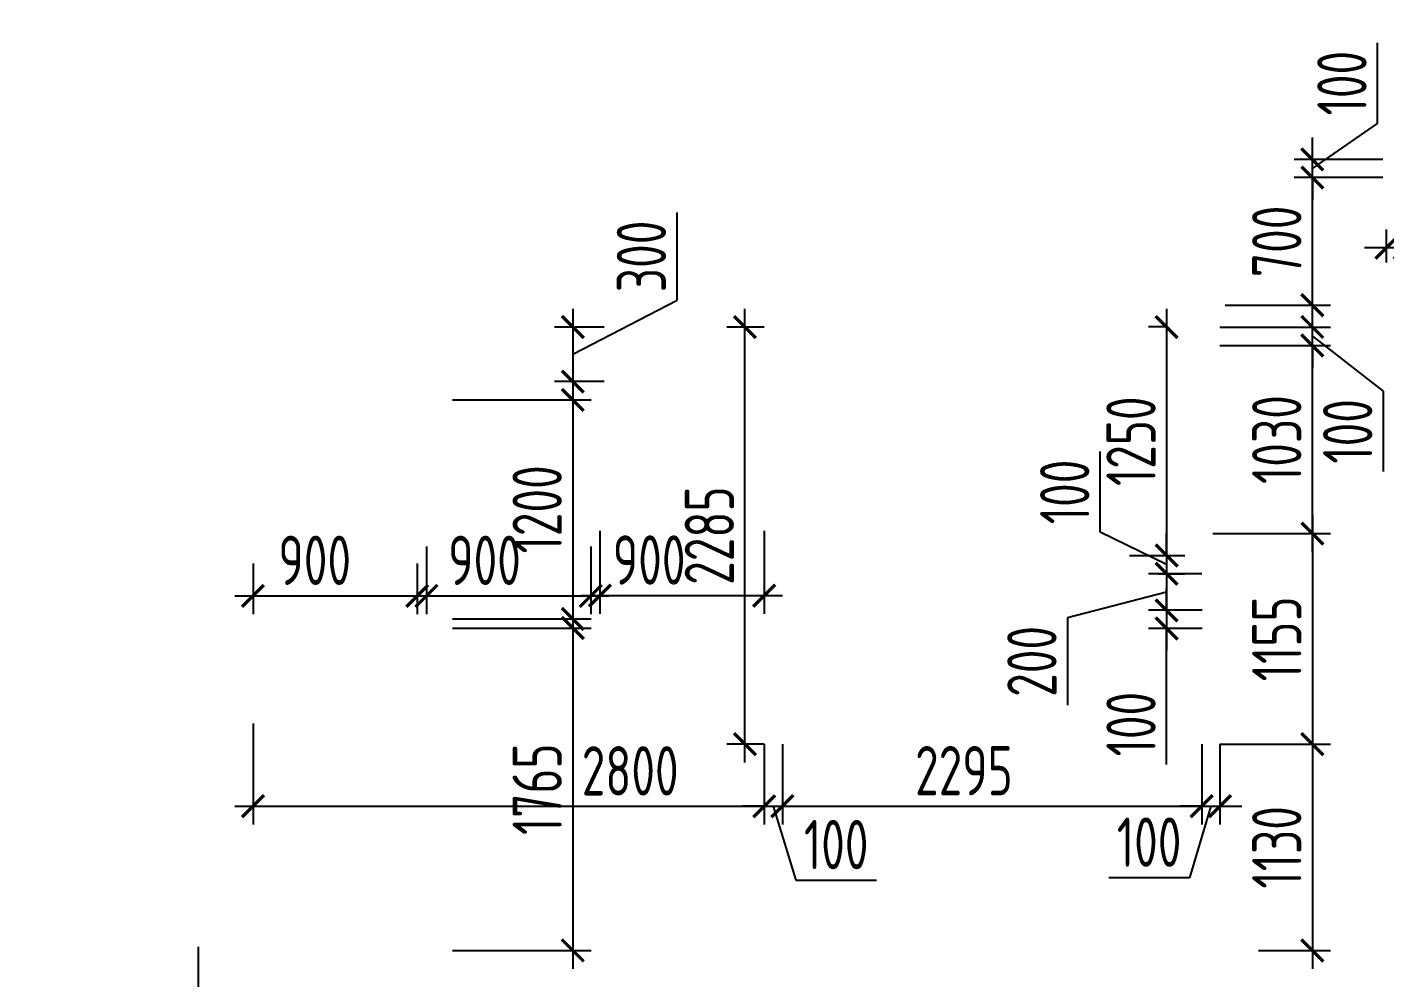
# Model space of a CAD drawing. Header units: millimetres. Extents: x -350007 to 536090, y -888 to 198380.
# Drawn here: x -60938 to -53500, y 75016 to 80223 of the extents above; entities that cross this region are included whole.
import ezdxf

# ---------------------------------------------------------------- set-up
doc = ezdxf.new("R2010")
doc.units = ezdxf.units.MM
doc.layers.add('АР_Размеры нов.', color=15, linetype='Continuous', lineweight=0)
doc.styles.add('ISOCPEUR', font='isocpeur.ttf', dxfattribs={"width": 0.7})
doc.dimstyles.new('R_100', dxfattribs={"dimtxt": 270, "dimasz": 120, "dimexe": 100, "dimexo": 0, "dimgap": 60, "dimtad": 1, "dimdec": 0, "dimrnd": 5, "dimzin": 0, "dimdsep": 46, "dimtxsty": 'ISOCPEUR', "dimblk": 'ARCHTICK', "dimcen": 0, "dimdle": 100, "dimclrd": 256, "dimclre": 256, "dimclrt": 256, "dimadec": 0, "dimazin": 0, "dimtfac": 2, "dimtdec": 0, "dimtofl": 0, "dimtmove": 1, "dimatfit": 3, "dimfxl": 1, "dimtvp": 3, "dimtolj": 1, "dimtzin": 0, "dimarcsym": 0})

# ---------------------------------------------------------------- blocks, each defined once
blk = doc.blocks.new('_ArchTick')
at = {"color": 0, "linetype": 'ByBlock', "const_width": 0.15}
blk.add_lwpolyline([(-0.5, -0.5), (0.5, 0.5)], dxfattribs=at)
blk = doc.blocks.new('*D2574')
at = {"layer": 'Defpoints', "color": 0, "ltscale": 100, "transparency": 16777216}
for p in [(-54403, 78479), (-53897, 78479), (-54443, 77448.7)]:
    blk.add_point(p, dxfattribs=at)
at = {"layer": 'АР_Размеры нов.', "lineweight": -2, "ltscale": 100, "transparency": 16777216}
for p, q in [((-53897, 77348.7), (-53897, 78579)), ((-54403, 78479), (-53797, 78479)), ((-54443, 77448.7), (-53797, 77448.7))]:
    blk.add_line(p, q, dxfattribs=at)
at = {"layer": 'АР_Размеры нов.', "lineweight": -2, "ltscale": 100, "transparency": 16777216, "xscale": 120, "yscale": 120, "zscale": 120}
for p, rotation in [((-53897, 78479), 90), ((-53897, 77448.7), 270)]:
    blk.add_blockref('_ArchTick', p, dxfattribs=dict(at, rotation=rotation))
at = {"layer": 'АР_Размеры нов.', "ltscale": 100, "transparency": 16777216, "insert": (-54092, 77963.9), "char_height": 270, "attachment_point": 5, "rotation": 90, "style": 'ISOCPEUR'}
blk.add_mtext('\\A1;1030', dxfattribs=at)
blk = doc.blocks.new('*D2812')
at = {"layer": 'Defpoints', "color": 0, "ltscale": 100, "transparency": 16777216}
for p in [(-61140.7, 75185.7), (-60000.7, 75185.7), (-60000.7, 74437.2)]:
    blk.add_point(p, dxfattribs=at)
at = {"layer": 'АР_Размеры нов.', "lineweight": -2, "ltscale": 100, "transparency": 16777216}
for p, q in [((-61140.7, 75185.7), (-61140.7, 74337.2)), ((-60000.7, 75185.7), (-60000.7, 74337.2)), ((-61240.7, 74437.2), (-59900.7, 74437.2))]:
    blk.add_line(p, q, dxfattribs=at)
at = {"layer": 'АР_Размеры нов.', "lineweight": -2, "ltscale": 100, "transparency": 16777216, "xscale": 120, "yscale": 120, "zscale": 120, "rotation": 180}
blk.add_blockref('_ArchTick', (-61140.7, 74437.2), dxfattribs=at)
at = {"layer": 'АР_Размеры нов.', "lineweight": -2, "ltscale": 100, "transparency": 16777216, "xscale": 120, "yscale": 120, "zscale": 120}
blk.add_blockref('_ArchTick', (-60000.7, 74437.2), dxfattribs=at)
at = {"layer": 'АР_Размеры нов.', "ltscale": 100, "transparency": 16777216, "insert": (-60570.7, 74632.2), "char_height": 270, "attachment_point": 5, "style": 'ISOCPEUR'}
blk.add_mtext('\\A1;1140', dxfattribs=at)
blk = doc.blocks.new('*D1912')
at = {"layer": 'Defpoints', "color": 0, "ltscale": 100, "transparency": 16777216}
for p in [(-54403, 78479), (-53897, 78479), (-54443, 77448.7)]:
    blk.add_point(p, dxfattribs=at)
at = {"layer": 'АР_Размеры нов.', "lineweight": -2, "ltscale": 100, "transparency": 16777216}
for p, q in [((-53897, 77348.7), (-53897, 78579)), ((-54403, 78479), (-53797, 78479)), ((-54443, 77448.7), (-53797, 77448.7))]:
    blk.add_line(p, q, dxfattribs=at)
at = {"layer": 'АР_Размеры нов.', "lineweight": -2, "ltscale": 100, "transparency": 16777216, "xscale": 120, "yscale": 120, "zscale": 120}
for p, rotation in [((-53897, 78479), 90), ((-53897, 77448.7), 270)]:
    blk.add_blockref('_ArchTick', p, dxfattribs=dict(at, rotation=rotation))
at = {"layer": 'АР_Размеры нов.', "ltscale": 100, "transparency": 16777216, "insert": (-54092, 77963.9), "char_height": 270, "attachment_point": 5, "rotation": 90, "style": 'ISOCPEUR'}
blk.add_mtext('\\A1;1030', dxfattribs=at)
blk = doc.blocks.new('*D1925')
at = {"layer": 'Defpoints', "color": 0, "ltscale": 500, "transparency": 16777216}
for p in [(-57776.7, 78580.3), (-57948.8, 78281.5), (-57776.7, 78281.5)]:
    blk.add_point(p, dxfattribs=at)
at = {"layer": 'АР_Размеры нов.', "lineweight": -2, "ltscale": 500, "transparency": 16777216}
for p, q in [((-57377.8, 78727.5), (-57377.8, 79206.6)), ((-57948.8, 78430.9), (-57377.8, 78727.5)), ((-57948.8, 78680.3), (-57948.8, 78181.5)), ((-57776.7, 78580.3), (-58048.8, 78580.3)), ((-57776.7, 78281.5), (-58048.8, 78281.5))]:
    blk.add_line(p, q, dxfattribs=at)
at = {"layer": 'АР_Размеры нов.', "lineweight": -2, "ltscale": 500, "transparency": 16777216, "xscale": 120, "yscale": 120, "zscale": 120}
for p, rotation in [((-57948.8, 78580.3), 90), ((-57948.8, 78281.5), 270)]:
    blk.add_blockref('_ArchTick', p, dxfattribs=dict(at, rotation=rotation))
at = {"layer": 'АР_Размеры нов.', "lineweight": 13, "ltscale": 500, "transparency": 16777216, "insert": (-57572.8, 78967), "char_height": 270, "attachment_point": 5, "rotation": 90, "style": 'ISOCPEUR'}
blk.add_mtext('\\A1;300', dxfattribs=at)
blk = doc.blocks.new('*D1926')
at = {"layer": 'Defpoints', "color": 0, "ltscale": 500, "transparency": 16777216}
for p in [(-58607, 78181.5), (-58607, 76981.5), (-57948.8, 76981.5)]:
    blk.add_point(p, dxfattribs=at)
at = {"layer": 'АР_Размеры нов.', "lineweight": -2, "ltscale": 500, "transparency": 16777216}
for p, q in [((-57948.8, 78281.5), (-57948.8, 76881.5)), ((-58607, 78181.5), (-57848.8, 78181.5)), ((-58607, 76981.5), (-57848.8, 76981.5))]:
    blk.add_line(p, q, dxfattribs=at)
at = {"layer": 'АР_Размеры нов.', "lineweight": -2, "ltscale": 500, "transparency": 16777216, "xscale": 120, "yscale": 120, "zscale": 120}
for p, rotation in [((-57948.8, 78181.5), 90), ((-57948.8, 76981.5), 270)]:
    blk.add_blockref('_ArchTick', p, dxfattribs=dict(at, rotation=rotation))
at = {"layer": 'АР_Размеры нов.', "lineweight": 13, "ltscale": 500, "transparency": 16777216, "insert": (-58143.8, 77581.5), "char_height": 270, "attachment_point": 5, "rotation": 90, "style": 'ISOCPEUR'}
blk.add_mtext('\\A1;1200', dxfattribs=at)
blk = doc.blocks.new('*D1927')
at = {"layer": 'Defpoints', "color": 0, "ltscale": 500, "transparency": 16777216}
for p in [(-58607, 76931.5), (-58607, 75165.7), (-57948.8, 75165.7)]:
    blk.add_point(p, dxfattribs=at)
at = {"layer": 'АР_Размеры нов.', "lineweight": -2, "ltscale": 500, "transparency": 16777216}
for p, q in [((-57948.8, 77031.5), (-57948.8, 75065.7)), ((-58607, 76931.5), (-57848.8, 76931.5)), ((-58607, 75165.7), (-57848.8, 75165.7))]:
    blk.add_line(p, q, dxfattribs=at)
at = {"layer": 'АР_Размеры нов.', "lineweight": -2, "ltscale": 500, "transparency": 16777216, "xscale": 120, "yscale": 120, "zscale": 120}
for p, rotation in [((-57948.8, 76931.5), 90), ((-57948.8, 75165.7), 270)]:
    blk.add_blockref('_ArchTick', p, dxfattribs=dict(at, rotation=rotation))
at = {"layer": 'АР_Размеры нов.', "lineweight": 13, "ltscale": 500, "transparency": 16777216, "insert": (-58143.8, 76048.6), "char_height": 270, "attachment_point": 5, "rotation": 90, "style": 'ISOCPEUR'}
blk.add_mtext('\\A1;1765', dxfattribs=at)
blk = doc.blocks.new('*D1928')
at = {"layer": 'Defpoints', "color": 0, "ltscale": 500, "transparency": 16777216}
for p in [(-59700.7, 77285.7), (-58800.7, 77285.7), (-58800.7, 77107.4)]:
    blk.add_point(p, dxfattribs=at)
at = {"layer": 'АР_Размеры нов.', "lineweight": -2, "ltscale": 500, "transparency": 16777216}
for p, q in [((-59700.7, 77285.7), (-59700.7, 77007.4)), ((-58800.7, 77285.7), (-58800.7, 77007.4)), ((-59800.7, 77107.4), (-58700.7, 77107.4))]:
    blk.add_line(p, q, dxfattribs=at)
at = {"layer": 'АР_Размеры нов.', "lineweight": -2, "ltscale": 500, "transparency": 16777216, "xscale": 120, "yscale": 120, "zscale": 120, "rotation": 180}
blk.add_blockref('_ArchTick', (-59700.7, 77107.4), dxfattribs=at)
at = {"layer": 'АР_Размеры нов.', "lineweight": -2, "ltscale": 500, "transparency": 16777216, "xscale": 120, "yscale": 120, "zscale": 120}
blk.add_blockref('_ArchTick', (-58800.7, 77107.4), dxfattribs=at)
at = {"layer": 'АР_Размеры нов.', "lineweight": 13, "ltscale": 500, "transparency": 16777216, "insert": (-59362.6, 77302.4), "char_height": 270, "attachment_point": 5, "style": 'ISOCPEUR'}
blk.add_mtext('\\A1;900', dxfattribs=at)
blk = doc.blocks.new('*D1929')
at = {"layer": 'Defpoints', "color": 0, "ltscale": 500, "transparency": 16777216}
for p in [(-58750.7, 77378.2), (-57850.4, 77378.2), (-57850.4, 77107.4)]:
    blk.add_point(p, dxfattribs=at)
at = {"layer": 'АР_Размеры нов.', "lineweight": -2, "ltscale": 500, "transparency": 16777216}
for p, q in [((-58750.7, 77378.2), (-58750.7, 77007.4)), ((-57850.4, 77378.2), (-57850.4, 77007.4)), ((-58850.7, 77107.4), (-57750.4, 77107.4))]:
    blk.add_line(p, q, dxfattribs=at)
at = {"layer": 'АР_Размеры нов.', "lineweight": -2, "ltscale": 500, "transparency": 16777216, "xscale": 120, "yscale": 120, "zscale": 120, "rotation": 180}
blk.add_blockref('_ArchTick', (-58750.7, 77107.4), dxfattribs=at)
at = {"layer": 'АР_Размеры нов.', "lineweight": -2, "ltscale": 500, "transparency": 16777216, "xscale": 120, "yscale": 120, "zscale": 120}
blk.add_blockref('_ArchTick', (-57850.4, 77107.4), dxfattribs=at)
at = {"layer": 'АР_Размеры нов.', "lineweight": 13, "ltscale": 500, "transparency": 16777216, "insert": (-58432.4, 77302.4), "char_height": 270, "attachment_point": 5, "style": 'ISOCPEUR'}
blk.add_mtext('\\A1;900', dxfattribs=at)
blk = doc.blocks.new('*D1930')
at = {"layer": 'Defpoints', "color": 0, "ltscale": 500, "transparency": 16777216}
for p in [(-57800.4, 77464.3), (-56900.4, 77464.3), (-56900.4, 77109.2)]:
    blk.add_point(p, dxfattribs=at)
at = {"layer": 'АР_Размеры нов.', "lineweight": -2, "ltscale": 500, "transparency": 16777216}
for p, q in [((-57800.4, 77464.3), (-57800.4, 77009.2)), ((-56900.4, 77464.3), (-56900.4, 77009.2)), ((-57900.4, 77109.2), (-56800.4, 77109.2))]:
    blk.add_line(p, q, dxfattribs=at)
at = {"layer": 'АР_Размеры нов.', "lineweight": -2, "ltscale": 500, "transparency": 16777216, "xscale": 120, "yscale": 120, "zscale": 120, "rotation": 180}
blk.add_blockref('_ArchTick', (-57800.4, 77109.2), dxfattribs=at)
at = {"layer": 'АР_Размеры нов.', "lineweight": -2, "ltscale": 500, "transparency": 16777216, "xscale": 120, "yscale": 120, "zscale": 120}
blk.add_blockref('_ArchTick', (-56900.4, 77109.2), dxfattribs=at)
at = {"layer": 'АР_Размеры нов.', "lineweight": 13, "ltscale": 500, "transparency": 16777216, "insert": (-57530.5, 77304.2), "char_height": 270, "attachment_point": 5, "style": 'ISOCPEUR'}
blk.add_mtext('\\A1;900', dxfattribs=at)
blk = doc.blocks.new('*D1931')
at = {"layer": 'Defpoints', "color": 0, "ltscale": 500, "transparency": 16777216}
for p in [(-59700.7, 76409), (-56900.4, 76295.2), (-56900.4, 75955.6)]:
    blk.add_point(p, dxfattribs=at)
at = {"layer": 'АР_Размеры нов.', "lineweight": -2, "ltscale": 500, "transparency": 16777216}
for p, q in [((-59700.7, 76409), (-59700.7, 75855.6)), ((-56900.4, 76295.2), (-56900.4, 75855.6)), ((-59800.7, 75955.6), (-56800.4, 75955.6))]:
    blk.add_line(p, q, dxfattribs=at)
at = {"layer": 'АР_Размеры нов.', "lineweight": -2, "ltscale": 500, "transparency": 16777216, "xscale": 120, "yscale": 120, "zscale": 120, "rotation": 180}
blk.add_blockref('_ArchTick', (-59700.7, 75955.6), dxfattribs=at)
at = {"layer": 'АР_Размеры нов.', "lineweight": -2, "ltscale": 500, "transparency": 16777216, "xscale": 120, "yscale": 120, "zscale": 120}
blk.add_blockref('_ArchTick', (-56900.4, 75955.6), dxfattribs=at)
at = {"layer": 'АР_Размеры нов.', "lineweight": 13, "ltscale": 500, "transparency": 16777216, "insert": (-57634.3, 76149.2), "char_height": 270, "attachment_point": 5, "style": 'ISOCPEUR'}
blk.add_mtext('\\A1;2800', dxfattribs=at)
blk = doc.blocks.new('*D1932')
at = {"layer": 'Defpoints', "color": 0, "ltscale": 500, "transparency": 16777216}
for p in [(-56900.4, 76295.2), (-56800.4, 76295.2), (-56800.4, 75955.6)]:
    blk.add_point(p, dxfattribs=at)
at = {"layer": 'АР_Размеры нов.', "lineweight": -2, "ltscale": 500, "transparency": 16777216}
for p, q in [((-56900.4, 76295.2), (-56900.4, 75855.6)), ((-56800.4, 76295.2), (-56800.4, 75855.6)), ((-56900.4, 75955.6), (-57020.4, 75955.6)), ((-56900.4, 75955.6), (-56800.4, 75955.6)), ((-56850.4, 75955.6), (-56726.3, 75550.5)), ((-56800.4, 75955.6), (-56680.4, 75955.6)), ((-56726.3, 75550.5), (-56285, 75550.5))]:
    blk.add_line(p, q, dxfattribs=at)
at = {"layer": 'АР_Размеры нов.', "lineweight": -2, "ltscale": 500, "transparency": 16777216, "xscale": 120, "yscale": 120, "zscale": 120}
blk.add_blockref('_ArchTick', (-56900.4, 75955.6), dxfattribs=at)
at = {"layer": 'АР_Размеры нов.', "lineweight": -2, "ltscale": 500, "transparency": 16777216, "xscale": 120, "yscale": 120, "zscale": 120, "rotation": 180}
blk.add_blockref('_ArchTick', (-56800.4, 75955.6), dxfattribs=at)
at = {"layer": 'АР_Размеры нов.', "lineweight": 13, "ltscale": 500, "transparency": 16777216, "insert": (-56505.6, 75745.5), "char_height": 270, "attachment_point": 5, "style": 'ISOCPEUR'}
blk.add_mtext('\\A1;100', dxfattribs=at)
blk = doc.blocks.new('*D1933')
at = {"layer": 'Defpoints', "color": 0, "ltscale": 500, "transparency": 16777216}
for p in [(-56800.4, 76295.2), (-54503, 76295.7), (-54503, 75955.6)]:
    blk.add_point(p, dxfattribs=at)
at = {"layer": 'АР_Размеры нов.', "lineweight": -2, "ltscale": 500, "transparency": 16777216}
for p, q in [((-56800.4, 76295.2), (-56800.4, 75855.6)), ((-54503, 76295.7), (-54503, 75855.6)), ((-56900.4, 75955.6), (-54403, 75955.6))]:
    blk.add_line(p, q, dxfattribs=at)
at = {"layer": 'АР_Размеры нов.', "lineweight": -2, "ltscale": 500, "transparency": 16777216, "xscale": 120, "yscale": 120, "zscale": 120, "rotation": 180}
blk.add_blockref('_ArchTick', (-56800.4, 75955.6), dxfattribs=at)
at = {"layer": 'АР_Размеры нов.', "lineweight": -2, "ltscale": 500, "transparency": 16777216, "xscale": 120, "yscale": 120, "zscale": 120}
blk.add_blockref('_ArchTick', (-54503, 75955.6), dxfattribs=at)
at = {"layer": 'АР_Размеры нов.', "lineweight": 13, "ltscale": 500, "transparency": 16777216, "insert": (-55805.8, 76150.6), "char_height": 270, "attachment_point": 5, "style": 'ISOCPEUR'}
blk.add_mtext('\\A1;2295', dxfattribs=at)
blk = doc.blocks.new('*D1934')
at = {"layer": 'Defpoints', "color": 0, "ltscale": 500, "transparency": 16777216}
for p in [(-54503, 76295.7), (-54403, 76295.7), (-54403, 75955.6)]:
    blk.add_point(p, dxfattribs=at)
at = {"layer": 'АР_Размеры нов.', "lineweight": -2, "ltscale": 500, "transparency": 16777216}
for p, q in [((-54503, 76295.7), (-54503, 75855.6)), ((-54403, 76295.7), (-54403, 75855.6)), ((-54503, 75955.6), (-54623, 75955.6)), ((-54453, 75955.6), (-54570.5, 75563.8)), ((-54503, 75955.6), (-54403, 75955.6)), ((-54403, 75955.6), (-54283, 75955.6)), ((-54570.5, 75563.8), (-55011.8, 75563.8))]:
    blk.add_line(p, q, dxfattribs=at)
at = {"layer": 'АР_Размеры нов.', "lineweight": -2, "ltscale": 500, "transparency": 16777216, "xscale": 120, "yscale": 120, "zscale": 120}
blk.add_blockref('_ArchTick', (-54503, 75955.6), dxfattribs=at)
at = {"layer": 'АР_Размеры нов.', "lineweight": -2, "ltscale": 500, "transparency": 16777216, "xscale": 120, "yscale": 120, "zscale": 120, "rotation": 180}
blk.add_blockref('_ArchTick', (-54403, 75955.6), dxfattribs=at)
at = {"layer": 'АР_Размеры нов.', "lineweight": 13, "ltscale": 500, "transparency": 16777216, "insert": (-54791.2, 75758.8), "char_height": 270, "attachment_point": 5, "style": 'ISOCPEUR'}
blk.add_mtext('\\A1;100', dxfattribs=at)
blk = doc.blocks.new('*D1935')
at = {"layer": 'Defpoints', "color": 0, "ltscale": 500, "transparency": 16777216}
for p in [(-54403, 78580.3), (-53897, 78580.3), (-54403, 78479)]:
    blk.add_point(p, dxfattribs=at)
at = {"layer": 'АР_Размеры нов.', "lineweight": -2, "ltscale": 500, "transparency": 16777216}
for p, q in [((-53897, 78580.3), (-53897, 78700.3)), ((-54403, 78580.3), (-53797, 78580.3)), ((-53897, 78479), (-53897, 78580.3)), ((-54403, 78479), (-53797, 78479)), ((-53897, 78529.7), (-53508.5, 78229.5)), ((-53897, 78479), (-53897, 78359)), ((-53508.5, 78229.5), (-53508.5, 77788.2))]:
    blk.add_line(p, q, dxfattribs=at)
at = {"layer": 'АР_Размеры нов.', "lineweight": -2, "ltscale": 500, "transparency": 16777216, "xscale": 120, "yscale": 120, "zscale": 120}
for p, rotation in [((-53897, 78580.3), 270), ((-53897, 78479), 90)]:
    blk.add_blockref('_ArchTick', p, dxfattribs=dict(at, rotation=rotation))
at = {"layer": 'АР_Размеры нов.', "lineweight": 13, "ltscale": 500, "transparency": 16777216, "insert": (-53703.5, 78008.9), "char_height": 270, "attachment_point": 5, "rotation": 90, "style": 'ISOCPEUR'}
blk.add_mtext('\\A1;100', dxfattribs=at)
blk = doc.blocks.new('*D1936')
at = {"layer": 'Defpoints', "color": 0, "ltscale": 500, "transparency": 16777216}
for p in [(-54443, 77448.7), (-54403, 76295.7), (-53897, 76295.7)]:
    blk.add_point(p, dxfattribs=at)
at = {"layer": 'АР_Размеры нов.', "lineweight": -2, "ltscale": 500, "transparency": 16777216}
for p, q in [((-53897, 77548.7), (-53897, 76195.7)), ((-54443, 77448.7), (-53797, 77448.7)), ((-54403, 76295.7), (-53797, 76295.7))]:
    blk.add_line(p, q, dxfattribs=at)
at = {"layer": 'АР_Размеры нов.', "lineweight": -2, "ltscale": 500, "transparency": 16777216, "xscale": 120, "yscale": 120, "zscale": 120}
for p, rotation in [((-53897, 77448.7), 90), ((-53897, 76295.7), 270)]:
    blk.add_blockref('_ArchTick', p, dxfattribs=dict(at, rotation=rotation))
at = {"layer": 'АР_Размеры нов.', "lineweight": 13, "ltscale": 500, "transparency": 16777216, "insert": (-54092, 76872.2), "char_height": 270, "attachment_point": 5, "rotation": 90, "style": 'ISOCPEUR'}
blk.add_mtext('\\A1;1155', dxfattribs=at)
blk = doc.blocks.new('*D1937')
at = {"layer": 'Defpoints', "color": 0, "ltscale": 500, "transparency": 16777216}
for p in [(-54403, 76295.7), (-54192.4, 75165.7), (-53897, 75165.7)]:
    blk.add_point(p, dxfattribs=at)
at = {"layer": 'АР_Размеры нов.', "lineweight": -2, "ltscale": 500, "transparency": 16777216}
for p, q in [((-53897, 76395.7), (-53897, 75065.7)), ((-54403, 76295.7), (-53797, 76295.7)), ((-54192.4, 75165.7), (-53797, 75165.7))]:
    blk.add_line(p, q, dxfattribs=at)
at = {"layer": 'АР_Размеры нов.', "lineweight": -2, "ltscale": 500, "transparency": 16777216, "xscale": 120, "yscale": 120, "zscale": 120}
for p, rotation in [((-53897, 76295.7), 90), ((-53897, 75165.7), 270)]:
    blk.add_blockref('_ArchTick', p, dxfattribs=dict(at, rotation=rotation))
at = {"layer": 'АР_Размеры нов.', "lineweight": 13, "ltscale": 500, "transparency": 16777216, "insert": (-54092, 75730.7), "char_height": 270, "attachment_point": 5, "rotation": 90, "style": 'ISOCPEUR'}
blk.add_mtext('\\A1;1130', dxfattribs=at)
blk = doc.blocks.new('*D1938')
at = {"layer": 'Defpoints', "color": 0, "ltscale": 500, "transparency": 16777216}
for p in [(-54695.4, 78580.4), (-54898.8, 77328.7), (-54695.4, 77328.7)]:
    blk.add_point(p, dxfattribs=at)
at = {"layer": 'АР_Размеры нов.', "lineweight": -2, "ltscale": 500, "transparency": 16777216}
for p, q in [((-54695.4, 78680.4), (-54695.4, 77228.7)), ((-54695.4, 78580.4), (-54795.4, 78580.4)), ((-54898.8, 77328.7), (-54595.4, 77328.7))]:
    blk.add_line(p, q, dxfattribs=at)
at = {"layer": 'АР_Размеры нов.', "lineweight": -2, "ltscale": 500, "transparency": 16777216, "xscale": 120, "yscale": 120, "zscale": 120}
for p, rotation in [((-54695.4, 78580.4), 90), ((-54695.4, 77328.7), 270)]:
    blk.add_blockref('_ArchTick', p, dxfattribs=dict(at, rotation=rotation))
at = {"layer": 'АР_Размеры нов.', "lineweight": 13, "ltscale": 500, "transparency": 16777216, "insert": (-54890.4, 77954.6), "char_height": 270, "attachment_point": 5, "rotation": 90, "style": 'ISOCPEUR'}
blk.add_mtext('\\A1;1250', dxfattribs=at)
blk = doc.blocks.new('*D1939')
at = {"layer": 'Defpoints', "color": 0, "ltscale": 500, "transparency": 16777216}
for p in [(-54742.2, 77328.7), (-54742.2, 77228.7), (-54695.4, 77228.7)]:
    blk.add_point(p, dxfattribs=at)
at = {"layer": 'АР_Размеры нов.', "lineweight": -2, "ltscale": 500, "transparency": 16777216}
for p, q in [((-55058.7, 77456.3), (-55058.7, 77897.6)), ((-54695.4, 77278.7), (-55058.7, 77456.3)), ((-54695.4, 77328.7), (-54695.4, 77448.7)), ((-54742.2, 77328.7), (-54595.4, 77328.7)), ((-54695.4, 77328.7), (-54695.4, 77228.7)), ((-54742.2, 77228.7), (-54595.4, 77228.7)), ((-54695.4, 77228.7), (-54695.4, 77108.7))]:
    blk.add_line(p, q, dxfattribs=at)
at = {"layer": 'АР_Размеры нов.', "lineweight": -2, "ltscale": 500, "transparency": 16777216, "xscale": 120, "yscale": 120, "zscale": 120}
for p, rotation in [((-54695.4, 77328.7), 270), ((-54695.4, 77228.7), 90)]:
    blk.add_blockref('_ArchTick', p, dxfattribs=dict(at, rotation=rotation))
at = {"layer": 'АР_Размеры нов.', "lineweight": 13, "ltscale": 500, "transparency": 16777216, "insert": (-55253.7, 77677), "char_height": 270, "attachment_point": 5, "rotation": 90, "style": 'ISOCPEUR'}
blk.add_mtext('\\A1;100', dxfattribs=at)
blk = doc.blocks.new('*D2201')
at = {"layer": 'Defpoints', "color": 0, "ltscale": 500, "transparency": 16777216}
for p in [(-57005.3, 78580.3), (-56900.4, 78580.3), (-56900.4, 76295.2)]:
    blk.add_point(p, dxfattribs=at)
at = {"layer": 'АР_Размеры нов.', "lineweight": -2, "ltscale": 500, "transparency": 16777216}
for p, q in [((-57005.3, 76195.2), (-57005.3, 78680.3)), ((-56900.4, 78580.3), (-57105.3, 78580.3)), ((-56900.4, 76295.2), (-57105.3, 76295.2))]:
    blk.add_line(p, q, dxfattribs=at)
at = {"layer": 'АР_Размеры нов.', "lineweight": -2, "ltscale": 500, "transparency": 16777216, "xscale": 120, "yscale": 120, "zscale": 120}
for p, rotation in [((-57005.3, 78580.3), 90), ((-57005.3, 76295.2), 270)]:
    blk.add_blockref('_ArchTick', p, dxfattribs=dict(at, rotation=rotation))
at = {"layer": 'АР_Размеры нов.', "lineweight": 13, "ltscale": 500, "transparency": 16777216, "insert": (-57200.3, 77437.7), "char_height": 270, "attachment_point": 5, "rotation": 90, "style": 'ISOCPEUR'}
blk.add_mtext('\\A1;2285', dxfattribs=at)
blk = doc.blocks.new('*D2098')
at = {"layer": 'Defpoints', "color": 0, "ltscale": 500, "transparency": 16777216}
for p in [(-53491.2, 79013.9), (-53491.2, 78934.2), (-53391.2, 78660.4)]:
    blk.add_point(p, dxfattribs=at)
at = {"layer": 'АР_Размеры нов.', "lineweight": -2, "ltscale": 500, "transparency": 16777216}
for p, q in [((-53441.2, 79013.9), (-53343.7, 79338.9)), ((-53343.7, 79338.9), (-52902.4, 79338.9)), ((-53491.2, 78934.2), (-53491.2, 79113.9)), ((-53391.2, 78660.4), (-53391.2, 79113.9)), ((-53491.2, 79013.9), (-53611.2, 79013.9)), ((-53391.2, 79013.9), (-53491.2, 79013.9)), ((-53391.2, 79013.9), (-53271.2, 79013.9))]:
    blk.add_line(p, q, dxfattribs=at)
at = {"layer": 'АР_Размеры нов.', "lineweight": -2, "ltscale": 500, "transparency": 16777216, "xscale": 120, "yscale": 120, "zscale": 120}
blk.add_blockref('_ArchTick', (-53491.2, 79013.9), dxfattribs=at)
at = {"layer": 'АР_Размеры нов.', "lineweight": -2, "ltscale": 500, "transparency": 16777216, "xscale": 120, "yscale": 120, "zscale": 120, "rotation": 180}
blk.add_blockref('_ArchTick', (-53391.2, 79013.9), dxfattribs=at)
at = {"layer": 'АР_Размеры нов.', "lineweight": 13, "ltscale": 500, "transparency": 16777216, "insert": (-53123, 79533.9), "char_height": 270, "attachment_point": 5, "style": 'ISOCPEUR'}
blk.add_mtext('\\A1;100', dxfattribs=at)
blk = doc.blocks.new('*D2099')
at = {"layer": 'Defpoints', "color": 0, "ltscale": 500, "transparency": 16777216}
for p in [(-53897, 79398.5), (-53511.2, 79398.5), (-54374, 78700.3)]:
    blk.add_point(p, dxfattribs=at)
at = {"layer": 'АР_Размеры нов.', "lineweight": -2, "ltscale": 500, "transparency": 16777216}
for p, q in [((-53897, 78600.3), (-53897, 79498.5)), ((-53511.2, 79398.5), (-53997, 79398.5)), ((-54374, 78700.3), (-53797, 78700.3))]:
    blk.add_line(p, q, dxfattribs=at)
at = {"layer": 'АР_Размеры нов.', "lineweight": -2, "ltscale": 500, "transparency": 16777216, "xscale": 120, "yscale": 120, "zscale": 120}
for p, rotation in [((-53897, 79398.5), 90), ((-53897, 78700.3), 270)]:
    blk.add_blockref('_ArchTick', p, dxfattribs=dict(at, rotation=rotation))
at = {"layer": 'АР_Размеры нов.', "lineweight": 13, "ltscale": 500, "transparency": 16777216, "insert": (-54092, 79049.4), "char_height": 270, "attachment_point": 5, "rotation": 90, "style": 'ISOCPEUR'}
blk.add_mtext('\\A1;700', dxfattribs=at)
blk = doc.blocks.new('*D2100')
at = {"layer": 'Defpoints', "color": 0, "ltscale": 500, "transparency": 16777216}
for p in [(-53897, 79498.5), (-53511.2, 79498.5), (-53511.2, 79398.5)]:
    blk.add_point(p, dxfattribs=at)
at = {"layer": 'АР_Размеры нов.', "lineweight": -2, "ltscale": 500, "transparency": 16777216}
for p, q in [((-53539.9, 79695.3), (-53539.9, 80136.6)), ((-53897, 79448.5), (-53539.9, 79695.3)), ((-53897, 79498.5), (-53897, 79618.5)), ((-53511.2, 79498.5), (-53997, 79498.5)), ((-53897, 79398.5), (-53897, 79498.5)), ((-53511.2, 79398.5), (-53997, 79398.5)), ((-53897, 79398.5), (-53897, 79278.5))]:
    blk.add_line(p, q, dxfattribs=at)
at = {"layer": 'АР_Размеры нов.', "lineweight": -2, "ltscale": 500, "transparency": 16777216, "xscale": 120, "yscale": 120, "zscale": 120}
for p, rotation in [((-53897, 79498.5), 270), ((-53897, 79398.5), 90)]:
    blk.add_blockref('_ArchTick', p, dxfattribs=dict(at, rotation=rotation))
at = {"layer": 'АР_Размеры нов.', "lineweight": 13, "ltscale": 500, "transparency": 16777216, "insert": (-53734.9, 79916), "char_height": 270, "attachment_point": 5, "rotation": 90, "style": 'ISOCPEUR'}
blk.add_mtext('\\A1;100', dxfattribs=at)
blk = doc.blocks.new('*D3140')
at = {"layer": 'Defpoints', "color": 0, "transparency": 16777216}
for p in [(-54503.4, 77228.7), (-54695.4, 77028.6), (-54500.5, 77028.6)]:
    blk.add_point(p, dxfattribs=at)
at = {"layer": 'АР_Размеры нов.', "lineweight": -2, "transparency": 16777216}
for p, q in [((-54695.4, 77328.7), (-54695.4, 76928.6)), ((-54503.4, 77228.7), (-54795.4, 77228.7)), ((-54695.4, 77128.7), (-55238.3, 76988.3)), ((-55238.3, 76988.3), (-55238.3, 76509.2)), ((-54500.5, 77028.6), (-54795.4, 77028.6))]:
    blk.add_line(p, q, dxfattribs=at)
at = {"layer": 'АР_Размеры нов.', "lineweight": -2, "transparency": 16777216, "xscale": 120, "yscale": 120, "zscale": 120}
for p, rotation in [((-54695.4, 77228.7), 90), ((-54695.4, 77028.6), 270)]:
    blk.add_blockref('_ArchTick', p, dxfattribs=dict(at, rotation=rotation))
at = {"layer": 'АР_Размеры нов.', "transparency": 16777216, "insert": (-55433.3, 76748.8), "char_height": 270, "attachment_point": 5, "rotation": 90, "style": 'ISOCPEUR'}
blk.add_mtext('\\A1;200', dxfattribs=at)
blk = doc.blocks.new('*D3141')
at = {"layer": 'Defpoints', "color": 0, "transparency": 16777216}
for p in [(-54500.5, 77028.6), (-54695.4, 76928.6), (-54500.5, 76928.6)]:
    blk.add_point(p, dxfattribs=at)
at = {"layer": 'АР_Размеры нов.', "lineweight": -2, "transparency": 16777216}
for p, q in [((-54695.4, 77028.6), (-54695.4, 77148.6)), ((-54500.5, 77028.6), (-54795.4, 77028.6)), ((-54695.4, 77028.6), (-54695.4, 76928.6)), ((-54500.5, 76928.6), (-54795.4, 76928.6)), ((-54695.4, 76928.6), (-54695.4, 76808.6)), ((-54695.4, 76184.7), (-54695.4, 76928.6))]:
    blk.add_line(p, q, dxfattribs=at)
at = {"layer": 'АР_Размеры нов.', "lineweight": -2, "transparency": 16777216, "xscale": 120, "yscale": 120, "zscale": 120}
for p, rotation in [((-54695.4, 77028.6), 270), ((-54695.4, 76928.6), 90)]:
    blk.add_blockref('_ArchTick', p, dxfattribs=dict(at, rotation=rotation))
at = {"layer": 'АР_Размеры нов.', "transparency": 16777216, "insert": (-54890.4, 76405.3), "char_height": 270, "attachment_point": 5, "rotation": 90, "style": 'ISOCPEUR'}
blk.add_mtext('\\A1;100', dxfattribs=at)

msp = doc.modelspace()

# ---------------------------------------------------------------- dimensions: what is measured, and where the dimension line sits
at = {"layer": 'АР_Размеры нов.', "lineweight": 13, "ltscale": 500}
for base, p1, p2, picture, middle in [((-53897, 79498.5), (-53511.2, 79398.5), (-53511.2, 79498.5), '*D2100', (-53539.9, 79755.3)), ((-57948.8, 78281.5), (-57776.7, 78580.3), (-57776.7, 78281.5), '*D1925', (-57377.8, 78787.5)), ((-53897, 78580.3), (-54403, 78479), (-54403, 78580.3), '*D1935', (-53508.5, 78169.5)), ((-57005.3, 78580.3), (-56900.4, 76295.2), (-56900.4, 78580.3), '*D2201', (-57005.3, 77437.7)), ((-54695.4, 77228.7), (-54742.2, 77328.7), (-54742.2, 77228.7), '*D1939', (-55058.7, 77516.3))]:
    dim = msp.add_linear_dim(base=base, p1=p1, p2=p2, angle=90, dimstyle='R_100', override={"dimpost": '\\X'}, dxfattribs=at)
    dim.commit()
    dim.dimension.update_dxf_attribs({"geometry": picture, "text_midpoint": middle, "dimtype": 160})
dim = msp.add_linear_dim(base=(-53491.2, 79013.9), p1=(-53391.2, 78660.4), p2=(-53491.2, 78934.2), dimstyle='R_100', override={"dimpost": '\\X', "dimfxl": 2.5, "dimarcsym": 1}, dxfattribs=at)
dim.commit()
dim.dimension.update_dxf_attribs({"geometry": '*D2098', "text_midpoint": (-53283.7, 79533.9)})
for base, p1, p2, override, picture, middle in [((-53897, 79398.5), (-54374, 78700.3), (-53511.2, 79398.5), {"dimpost": '\\X'}, '*D2099', (-54092, 79049.4)), ((-54695.4, 77328.7), (-54695.4, 78580.4), (-54898.8, 77328.7), {"dimpost": '\\X'}, '*D1938', (-54890.4, 77954.6)), ((-57948.8, 76981.5), (-58607, 78181.5), (-58607, 76981.5), {"dimpost": '\\X'}, '*D1926', (-58143.8, 77581.5)), ((-53897, 76295.7), (-54443, 77448.7), (-54403, 76295.7), {"dimpost": '\\X', "dimfxl": 2.5, "dimarcsym": 1}, '*D1936', (-54092, 76872.2)), ((-57948.8, 75165.7), (-58607, 76931.5), (-58607, 75165.7), {"dimpost": '\\X'}, '*D1927', (-58143.8, 76048.6)), ((-53897, 75165.7), (-54403, 76295.7), (-54192.4, 75165.7), {"dimpost": '\\X', "dimfxl": 2.5, "dimarcsym": 1}, '*D1937', (-54092, 75730.7))]:
    dim = msp.add_linear_dim(base=base, p1=p1, p2=p2, angle=90, dimstyle='R_100', override=override, dxfattribs=at)
    dim.commit()
    dim.dimension.update_dxf_attribs({"geometry": picture, "text_midpoint": middle})
at = {"layer": 'АР_Размеры нов.', "ltscale": 100}
for picture in ['*D2574', '*D1912']:
    dim = msp.add_linear_dim(base=(-53897, 78479), p1=(-54443, 77448.7), p2=(-54403, 78479), angle=90, dimstyle='R_100', override={"dimpost": '\\X', "dimfxl": 2.5, "dimarcsym": 1}, dxfattribs=at)
    dim.commit()
    dim.dimension.update_dxf_attribs({"geometry": picture, "text_midpoint": (-54092, 77963.9)})
at = {"layer": 'АР_Размеры нов.', "lineweight": 13, "ltscale": 500}
for base, p1, p2, picture, middle in [((-58800.7, 77107.4), (-59700.7, 77285.7), (-58800.7, 77285.7), '*D1928', (-59362.6, 77107.4)), ((-57850.4, 77107.4), (-58750.7, 77378.2), (-57850.4, 77378.2), '*D1929', (-58432.4, 77107.4)), ((-56900.4, 77109.2), (-57800.4, 77464.3), (-56900.4, 77464.3), '*D1930', (-57530.5, 77109.2)), ((-56900.4, 75955.6), (-59700.7, 76409), (-56900.4, 76295.2), '*D1931', (-57634.3, 75954.2)), ((-54503, 75955.6), (-56800.4, 76295.2), (-54503, 76295.7), '*D1933', (-55805.8, 75955.6)), ((-56800.4, 75955.6), (-56900.4, 76295.2), (-56800.4, 76295.2), '*D1932', (-56666.3, 75550.5)), ((-54403, 75955.6), (-54503, 76295.7), (-54403, 76295.7), '*D1934', (-54630.5, 75563.8))]:
    dim = msp.add_linear_dim(base=base, p1=p1, p2=p2, dimstyle='R_100', override={"dimpost": '\\X'}, dxfattribs=at)
    dim.commit()
    dim.dimension.update_dxf_attribs({"geometry": picture, "text_midpoint": middle, "dimtype": 160})
at = {"layer": 'АР_Размеры нов.'}
for base, p1, p2, picture, middle in [((-54695.4, 77028.6), (-54503.4, 77228.7), (-54500.5, 77028.6), '*D3140', (-55238.3, 76928.3)), ((-54695.4, 76928.6), (-54500.5, 77028.6), (-54500.5, 76928.6), '*D3141', (-54974.3, 76405.3))]:
    dim = msp.add_linear_dim(base=base, p1=p1, p2=p2, angle=90, dimstyle='R_100', override={"dimpost": '\\X'}, dxfattribs=at)
    dim.commit()
    dim.dimension.update_dxf_attribs({"geometry": picture, "text_midpoint": middle, "dimtype": 160})
at = {"layer": 'АР_Размеры нов.', "ltscale": 100}
dim = msp.add_linear_dim(base=(-60000.7, 74437.2), p1=(-61140.7, 75185.7), p2=(-60000.7, 75185.7), dimstyle='R_100', override={"dimpost": '\\X', "dimfxl": 2.5, "dimarcsym": 1}, dxfattribs=at)
dim.commit()
dim.dimension.update_dxf_attribs({"geometry": '*D2812', "text_midpoint": (-60570.7, 74632.2)})

doc.saveas('drawing.dxf')
